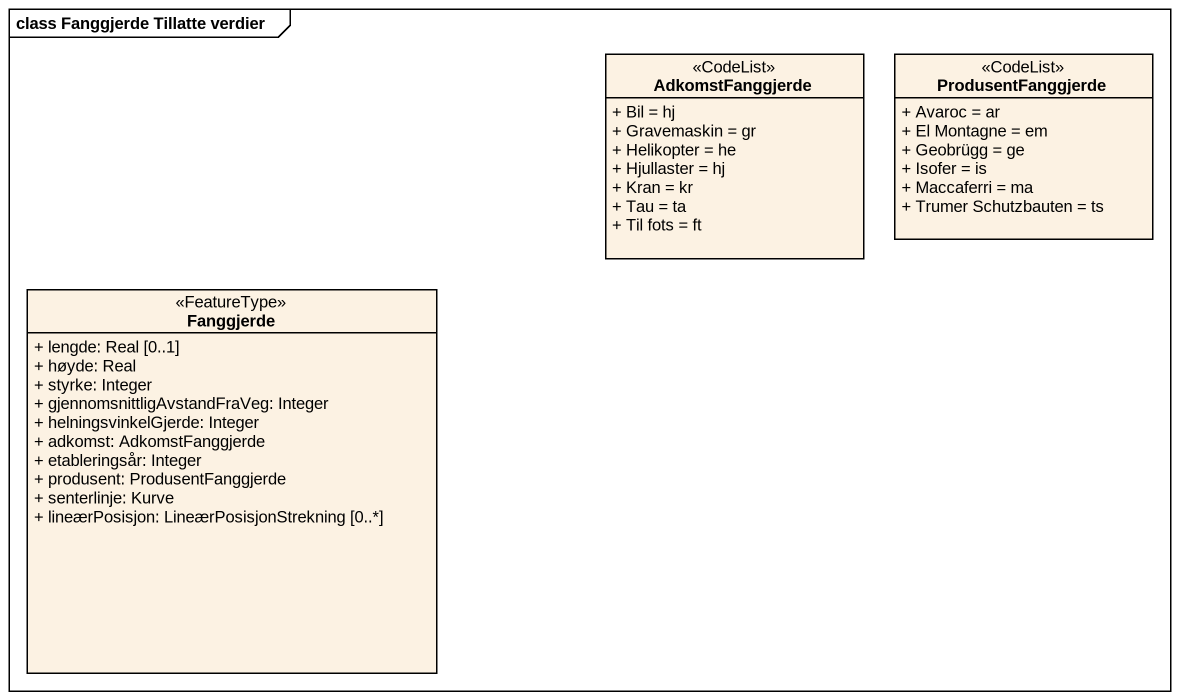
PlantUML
@startuml
mainframe class Fanggjerde Tillatte verdier
hide circle
hide empty members
skinparam classAttributeIconSize 0
class AdkomstFanggjerde <<CodeList>> {
  + Bil = hj
  + Gravemaskin = gr
  + Helikopter = he
  + Hjullaster = hj
  + Kran = kr
  + Tau = ta
  + Til fots = ft
}
class ProdusentFanggjerde <<CodeList>> {
  + Avaroc = ar
  + El Montagne = em
  + Geobrügg = ge
  + Isofer = is
  + Maccaferri = ma
  + Trumer Schutzbauten = ts
}
class Fanggjerde <<FeatureType>> {
  + lengde: Real [0..1]
  + høyde: Real
  + styrke: Integer
  + gjennomsnittligAvstandFraVeg: Integer
  + helningsvinkelGjerde: Integer
  + adkomst: AdkomstFanggjerde
  + etableringsår: Integer
  + produsent: ProdusentFanggjerde
  + senterlinje: Kurve
  + lineærPosisjon: LineærPosisjonStrekning [0..*]
}
@enduml
